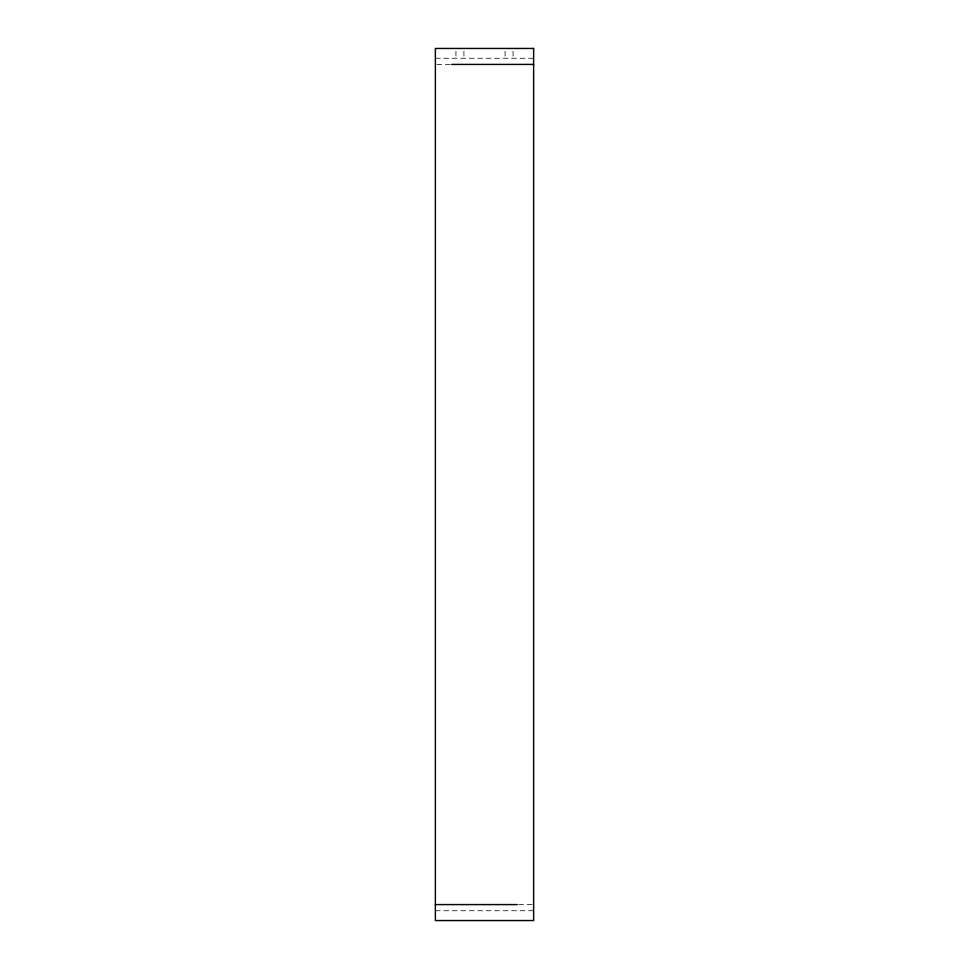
<?xml version="1.0" encoding="UTF-8"?>
<svg xmlns="http://www.w3.org/2000/svg" width="969" height="969" viewBox="0 0 969 969"><rect width="100%" height="100%" fill="white"/><g stroke="black" fill="none" stroke-linecap="round" stroke-linejoin="round"><path stroke-width="0.73" stroke-dasharray="4.84 3.63" d="M435.372 58.273L533.628 58.273M436.862 64.414L450.258 64.414M518.742 904.586L532.138 904.586M435.372 910.727L533.628 910.727M513.061 51.26L513.061 58.273M505.079 51.26L505.079 58.273M463.921 51.26L463.921 58.273M455.939 51.26L455.939 58.273"/><path stroke-width="1.45" d="M451.748 64.414L533.628 64.414M435.372 904.586L517.252 904.586M533.628 48.45L435.372 48.45L435.372 920.55L533.628 920.55L533.628 48.45"/></g></svg>
